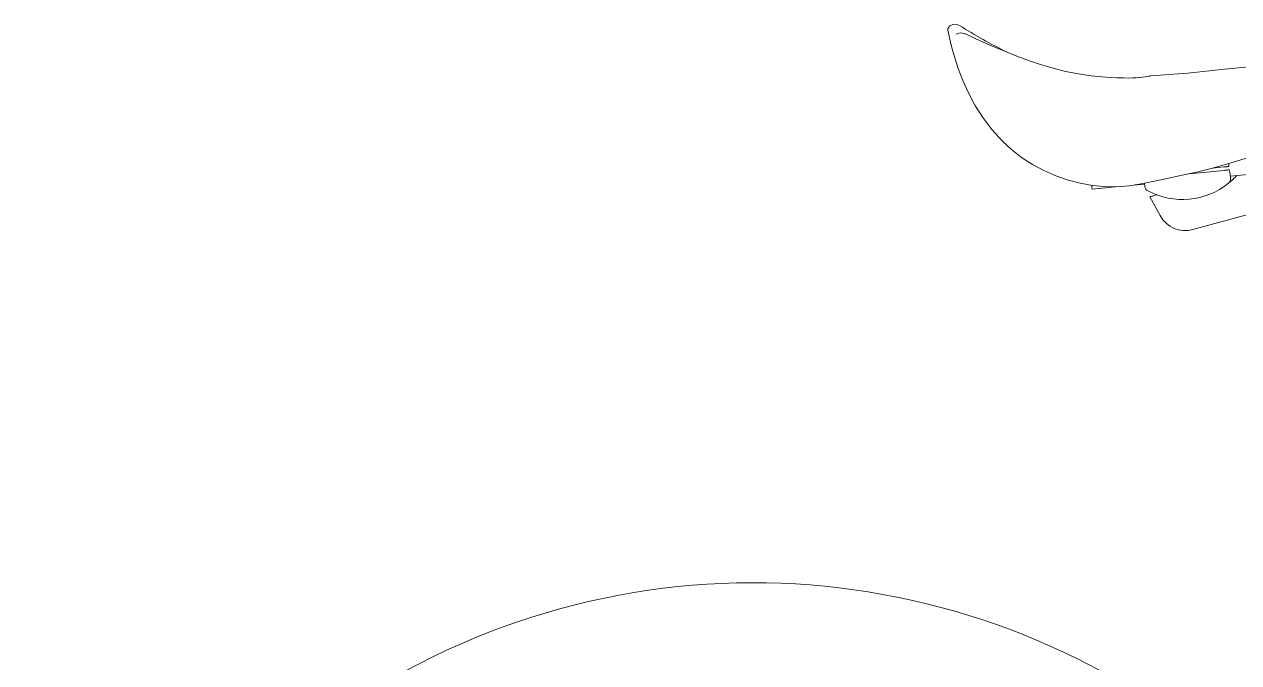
# Model space of a CAD drawing. Header units: inches. Extents: x -8 to 544, y 1 to 138.
# Drawn here: x 353.53 to 374.65, y 117.91 to 129.01 of the extents above; entities that cross this region are included whole.
import ezdxf

# ---------------------------------------------------------------- set-up
doc = ezdxf.new("R2010")
doc.units = ezdxf.units.IN
doc.layers.add('ZANO_R', color=7, linetype='Continuous', lineweight=0)

msp = doc.modelspace()

# ---------------------------------------------------------------- linework, layer by layer
at = {"layer": 'ZANO_R'}
for p, q in [((373.1038, 128.10878), (373.12474, 128.11216)), ((373.11529, 128.11144), (373.10823, 128.1105)), ((374.39043, 126.52877), (374.1947, 126.51023)), ((373.78655, 126.41132), (374.39609, 126.46907)), ((374.50276, 126.4028), (374.50949, 126.33182)), ((374.50573, 126.37152), (374.86672, 126.40572)), ((372.10039, 126.14365), (372.51056, 126.18251)), ((372.81823, 126.21166), (373.01312, 126.23012)), ((373.01688, 126.19042), (373.0114, 126.24822)), ((373.28301, 125.68257), (373.10609, 126.00962)), ((373.20498, 126.03688), (373.22459, 126.04228)), ((374.89798, 125.72597), (373.85539, 125.43857))]:
    msp.add_line(p, q, dxfattribs=at)
at = {"layer": 'ZANO_R', "flags": 128}
for points in [[(372.97888, 126.24187), (372.95676, 126.23665), (372.74526, 126.19849), (372.51671, 126.18237), (372.31659, 126.18709), (372.10852, 126.20847), (371.89598, 126.24674), (371.68284, 126.30193), (371.47013, 126.37488), (371.26241, 126.46488), (371.0635, 126.57124), (370.87445, 126.69402), (370.70004, 126.83012), (370.54271, 126.97525), (370.35767, 127.17904), (370.19954, 127.38856), (370.0644, 127.60171), (369.94947, 127.81708), (369.85321, 128.03214), (369.77429, 128.24276), (369.71013, 128.44293), (369.65869, 128.62439), (369.62072, 128.77265), (369.60243, 128.85378), (369.59275, 128.90578), (369.58946, 128.9313), (369.58955, 128.93776)], [(373.10369, 128.10946), (373.10313, 128.10936), (373.09617, 128.10803), (373.08204, 128.1054), (373.05582, 128.10067), (373.02307, 128.09549), (372.97965, 128.08967), (372.92742, 128.08413), (372.86955, 128.07984), (372.80915, 128.0772), (372.7346, 128.07587), (372.64641, 128.07645), (372.5335, 128.07977), (372.33759, 128.09091), (372.0823, 128.11606), (371.86565, 128.14763), (371.63907, 128.19169), (371.42613, 128.24446), (371.22183, 128.30501), (371.01255, 128.3753), (370.79437, 128.45616), (370.56504, 128.54778), (370.322, 128.64999), (370.06548, 128.76271), (369.88485, 128.84781)], [(373.12481, 128.11217), (373.76467, 128.15938), (374.41068, 128.2273), (375.05808, 128.29143), (375.76534, 128.33675), (376.46476, 128.35365), (377.15226, 128.34274), (377.8238, 128.30458), (378.15515, 128.27361), (378.49104, 128.22946), (378.8386, 128.16721), (379.20483, 128.0819), (379.39246, 128.02765), (379.57219, 127.96126), (379.73394, 127.87881), (379.86761, 127.77644), (379.94673, 127.6789), (379.99722, 127.56466), (380.02028, 127.43489), (380.02455, 127.29451)], [(375.55438, 126.93152), (375.23244, 126.82809), (374.87523, 126.71251), (374.51751, 126.60144), (374.17184, 126.50377), (373.91488, 126.44045), (373.66939, 126.38473), (373.42948, 126.33153), (373.18879, 126.28169), (373.07302, 126.26062)], [(374.47843, 126.53711), (374.47134, 126.53643), (374.46276, 126.53562), (374.45286, 126.53468), (374.4418, 126.53364), (374.42981, 126.5325), (374.41709, 126.5313), (374.40388, 126.53005), (374.39043, 126.52877)], [(374.48204, 126.59142), (374.48174, 126.58212), (374.47865, 126.54365), (374.47843, 126.53711)], [(374.39609, 126.46907), (374.40954, 126.47034), (374.42275, 126.47159), (374.43547, 126.4728), (374.44746, 126.47393), (374.45851, 126.47498), (374.46842, 126.47592), (374.47699, 126.47673), (374.48408, 126.4774)], [(374.48408, 126.4774), (374.49627, 126.43214), (374.50276, 126.4028)], [(372.09412, 126.20985), (372.09621, 126.18781), (372.09883, 126.16014), (372.10021, 126.14552), (372.10039, 126.14365)], [(372.97771, 126.24127), (373.04116, 126.25436), (373.07312, 126.26006)], [(373.10609, 126.00962), (373.10759, 126.01003), (373.11205, 126.01126), (373.11934, 126.01327), (373.12922, 126.016), (373.14141, 126.01936), (373.15553, 126.02325), (373.17116, 126.02755), (373.18781, 126.03214), (373.20498, 126.03688)]]:
    msp.add_lwpolyline(points, dxfattribs=at)
at = {"layer": 'ZANO_R'}
for centre, radius, start, end in [((369.71811, 128.86063), 0.14993, 59.086892, 149.013283), ((369.81988, 128.71017), 0.14993, 64.800354, 122.32041), ((375.07831, 137.43046), 9.9582, 237.958412, 243.425474), ((373.12918, 127.99842), 0.11383, 92.284527, 97.037026), ((374.40998, 126.32239), 0.09995, 308.677478, 5.41172), ((373.90533, 127.00739), 0.94868, 307.617407, 318.779029), ((373.11638, 126.19984), 0.09995, 185.41172, 242.145962), ((373.66978, 127.24706), 1.2844, 242.145962, 308.677478), ((373.72258, 125.92036), 0.49976, 208.41172, 285.41172), ((366.20415, 106.62061), 12.67514, 40.060676, 264.472875)]:
    msp.add_arc(centre, radius, start, end, dxfattribs=at)

doc.saveas('drawing.dxf')
